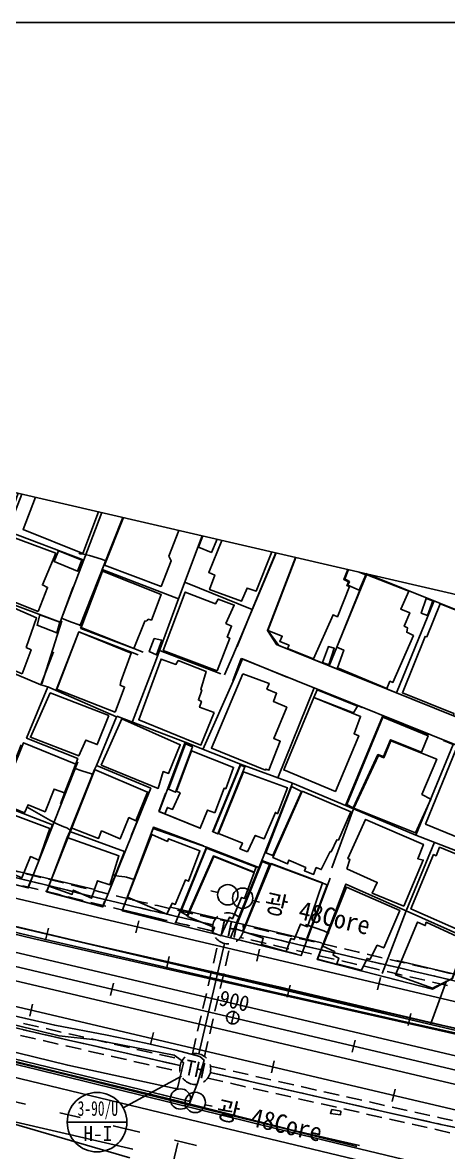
# Model space of a CAD drawing. Header units: millimetres. Extents: x 3302 to 4098, y 1103 to 1809.
# Drawn here: x 3929.1 to 3997.7, y 1436.8 to 1619.1 of the extents above; entities that cross this region are included whole.
import ezdxf
from ezdxf.enums import TextEntityAlignment as Align
from ezdxf.xclip import XClip

# ---------------------------------------------------------------- set-up
doc = ezdxf.new("R2010")
doc.units = ezdxf.units.MM
doc.header["$LTSCALE"] = 10
doc.header["$MEASUREMENT"] = 0
doc.header["$XCLIPFRAME"] = 2
doc.linetypes.add('DASHED', pattern=[0.75, 0.5, -0.25])
doc.linetypes.add('HIDDEN', pattern=[0.375, 0.25, -0.125])
for name, color, linetype in [('TD-MANH', 4, 'Continuous'), ('TD-SCRT-CCTV', 4, 'Continuous'), ('TN-CABL', 4, 'Continuous'), ('TN-TEXT', 3, 'Continuous'), ('TZ-BASE', 253, 'Continuous'), ('TZ-CABL', 4, 'Continuous'), ('TZ-SYMB', 1, 'Continuous')]:
    doc.layers.add(name, color=color, linetype=linetype)
doc.layers.add('TX-PAPR', color=2, linetype='Continuous', plot=False)
doc.styles.get("Standard").update_dxf_attribs({"font": 'GulimChe.ttf'})
doc.styles.add('SYMBTEXT', font='GulimChe.ttf')
doc.linetypes.add('TRACKS', pattern='A,3.81,[130,ltypeshp.shx,S=6.35,R=0,X=0,Y=0],3.81', length=7.62)
doc.linetypes.add('ZIGZAG', pattern='A,0.0001,-0.2,[131,ltypeshp.shx,S=0.2,R=0,X=-0.2,Y=0],-0.4,[131,ltypeshp.shx,S=0.2,R=180,X=0.2,Y=0],-0.2', length=0.8001)

# ---------------------------------------------------------------- blocks, each defined once
blk = doc.blocks.new('JD-DRDHDHDFHDHF')
at = {"layer": 'TZ-BASE'}
for p, q in [((565.11, 38.61), (564.65, 36.66)), ((565.11, 38.61), (564.65, 36.66)), ((550.55, 37.41), (550.09, 35.47)), ((570.02, 32.83), (569.56, 30.88)), ((584.58, 34.02), (584.12, 32.08)), ((584.58, 34.02), (584.12, 32.08)), ((604.04, 29.44), (603.58, 27.49)), ((604.04, 29.44), (603.58, 27.49)), ((561.01, 28.53), (560.55, 26.58)), ((589.49, 28.24), (589.03, 26.3)), ((547.99, 25.17), (547.54, 23.23)), ((580.48, 23.94), (580.02, 22)), ((608.96, 23.66), (608.5, 21.71)), ((567.46, 20.59), (567, 18.64)), ((599.95, 19.36), (599.49, 17.41)), ((586.93, 16), (586.47, 14.06)), ((606.4, 11.42), (605.94, 9.47))]:
    blk.add_line(p, q, dxfattribs=at)
for points, elevation in [([(563.08, 104.07), (562.51, 104.31), (561.16, 104.71), (560.22, 104.91), (559.75, 104.97), (559.6, 105), (559.58, 105.02)], 49), ([(559.93, 96.63), (559.82, 96.67), (559.09, 96.96), (557.17, 97.55), (556.19, 97.74), (555.64, 97.81), (555.6, 97.82), (555.57, 97.84), (555.45, 97.94)], 48), ([(555.85, 86.24), (555.65, 86.31), (554.08, 86.82), (552.66, 87.42), (552.63, 87.45), (552.62, 87.46)], 47), ([(565, 81.51), (555.43, 85.2), (551.84, 75.82)], 47.06), ([(557.78, 62.15), (557.7, 62.21), (557.64, 62.24), (557.47, 62.29), (555.95, 62.78), (554.68, 63.24)], 46), ([(554.02, 53.26), (553.85, 53.39), (553.49, 53.59), (553.02, 53.79), (551.91, 54.26), (550.9, 54.81), (547.1, 56.93)], 45), ([(564.39, 45.26), (563.11, 45.66), (562.87, 45.7), (561.9, 45.81), (561.58, 45.87), (561.31, 45.94), (561.18, 45.99), (561.11, 46.02), (561.05, 46.06), (561, 46.09), (560.97, 46.11), (560.94, 46.13)], 45), ([(595.77, 36.58), (594.93, 36.98), (591.98, 38.02), (591.96, 38.02)], 46), ([(614.66, 28.9), (612.1, 21.89)], 46)]:
    blk.add_lwpolyline(points, dxfattribs=dict(at, elevation=elevation))
at = {"layer": 'TZ-BASE', "linetype": 'DASHED', "ltscale": 5, "flags": 128}
blk.add_lwpolyline([(-9.88, 16.59, -0.172881), (352.19, 89.28), (352.27, 89.26), (353.26, 89.12), (354.25, 88.97), (355.23, 88.83), (356.22, 88.68), (357.21, 88.52), (358.2, 88.37), (359.19, 88.22), (360.18, 88.06), (361.16, 87.9), (362.15, 87.74), (363.14, 87.58), (364.12, 87.42), (365.11, 87.25), (366.1, 87.08), (367.08, 86.92), (368.07, 86.75), (369.05, 86.58), (370.04, 86.4), (371.02, 86.23), (372.01, 86.06), (372.99, 85.88), (373.98, 85.7), (374.96, 85.52), (375.94, 85.34), (376.93, 85.16), (377.91, 84.98), (378.89, 84.79), (379.87, 84.61), (380.86, 84.42), (381.84, 84.23), (382.82, 84.04), (383.8, 83.85), (384.78, 83.66), (385.76, 83.47), (386.75, 83.27), (387.73, 83.08), (388.71, 82.88), (389.69, 82.68), (390.67, 82.48), (391.65, 82.28), (392.63, 82.08), (393.61, 81.88), (394.59, 81.68), (395.56, 81.47), (396.54, 81.27), (397.52, 81.06), (398.5, 80.86), (399.48, 80.65), (400.46, 80.44), (401.43, 80.23), (402.41, 80.02), (403.39, 79.81), (404.37, 79.6), (405.34, 79.39), (406.32, 79.17), (407.3, 78.96), (408.27, 78.74), (409.25, 78.53), (410.23, 78.31), (411.2, 78.1), (412.18, 77.88), (413.16, 77.66), (414.13, 77.44), (415.11, 77.22), (416.08, 77), (417.06, 76.78), (418.03, 76.56), (419.01, 76.34), (419.98, 76.11), (420.96, 75.89), (421.93, 75.67), (422.91, 75.45), (423.88, 75.22), (424.86, 75), (425.83, 74.77), (426.8, 74.55), (427.78, 74.32), (428.75, 74.09), (429.73, 73.87), (430.7, 73.64), (431.68, 73.41), (432.65, 73.19), (433.62, 72.96), (434.6, 72.73), (435.57, 72.5), (436.54, 72.28), (437.52, 72.05), (438.49, 71.82), (439.46, 71.59), (440.44, 71.36), (441.41, 71.13), (442.38, 70.9), (443.36, 70.67), (444.33, 70.44), (445.3, 70.21), (446.28, 69.99), (657.56, 20.22), (658.54, 19.99), (659.51, 19.76), (660.48, 19.53), (661.46, 19.31), (662.43, 19.08), (663.4, 18.85), (664.38, 18.62), (665.35, 18.39), (666.32, 18.16), (667.3, 17.93), (668.27, 17.7), (669.25, 17.47), (670.22, 17.25), (671.19, 17.02), (672.17, 16.79), (673.14, 16.56), (674.11, 16.33), (675.09, 16.11), (676.06, 15.88), (677.03, 15.65), (678.01, 15.42), (678.98, 15.2), (679.96, 14.97), (680.93, 14.74), (681.02, 14.72)], format="xyb", dxfattribs=at)
at = {"layer": 'TZ-BASE'}
for points in [[(448.58, 65.03), (658.45, 15.6)], [(448.58, 65.03), (658.45, 15.6)], [(450.99, 59.84), (659.37, 10.76)], [(660.65, 4.03), (454.63, 52.56)], [(458.27, 45.28), (661.93, -2.69)], [(502.89, 43.5), (660.19, 6.45), (662.14, 6), (664.08, 5.54), (666.03, 5.08), (667.98, 4.62), (669.92, 4.16), (671.87, 3.71), (673.82, 3.25), (675.76, 2.79), (677.71, 2.34), (678.1, 2.25)], [(501.85, 39.12), (661.11, 1.61), (663.06, 1.16), (665.01, 0.7), (666.95, 0.24), (668.9, -0.22), (670.85, -0.68), (672.79, -1.13), (674.74, -1.59), (676.69, -2.05), (677.08, -2.14)]]:
    blk.add_lwpolyline(points, dxfattribs=at)
for points in [[(619.18, 141.59, 51.34), (605.19, 104.62, 50.59), (605.94, 103.63, 50.54), (634.7, 91.39, 51.21), (638.41, 93.36, 51.26), (645.48, 114.61, 51.26)], [(552.52, 86.93, 46.93), (561.58, 110.81, 49.7), (538.17, 120.08, 49.37), (525.32, 86.75, 48.06)], [(580.25, 81.37, 48.6), (588.12, 100.1, 50.26), (564.84, 109.53, 49.8), (555.63, 86.15, 47.43)], [(549.48, 76.83, 47.06), (552.71, 86.99, 47.06)], [(555.64, 85.98, 47.06), (565.83, 81.95, 47.06)], [(645.36, 25.61, 48.01), (625.8, 32.22, 46.6), (621.76, 20.03, 46.47), (614.63, 21.6, 45.73), (587.9, 27.92, 45.24), (556.82, 34.96, 44.58), (525.58, 42.39, 44.22), (484.17, 52.78, 43.81), (433.28, 66.01, 43.25), (416.73, 70.19, 43.02), (399.19, 74.63, 42.61), (392.38, 75.94, 42.45), (381.11, 78.37, 42.33), (366.41, 79.74, 42.3), (343.29, 82, 42.25), (335.37, 82.82, 41.74), (323.38, 83.75, 41.15), (289.9, 84.55, 41.51), (278.09, 84.35, 41.45), (269.3, 84.08, 41.4)], [(156.46, 64.87, 46.82), (171.58, 67.78, 46.82), (191.25, 71.04, 46.82), (214.66, 73.43, 46.82), (233.5, 74.65, 46.7), (238.71, 81.21, 47.07), (267.67, 83.04, 47.3), (291.25, 83.33, 47.41), (322.34, 82.79, 47.39), (354.94, 79.68, 47.35), (381.69, 76.75, 47.35), (388.61, 75.49, 47.85), (432.51, 64.88, 47.85), (472.05, 54.58, 48.39), (516.69, 43.31, 48.56), (548.05, 35.76, 48.58), (573.3, 30.01, 49.08), (646.97, 13.36, 48.7)], [(647, 13.4, 49.11), (629.51, 17.53, 48.83), (608.31, 22.26, 48.9), (583.13, 27.93, 48.88), (550.98, 35.39, 48.47), (526.7, 41.19, 48.5), (501.7, 47.18, 48.5), (478.99, 52.94, 48.37), (464.44, 56.84, 48.26), (450.27, 60.47, 48.44), (435.6, 64.35, 47.91), (422.29, 67.75, 47.93), (411.58, 70.42, 47.88)], [(580.25, 81.37, 48.6), (578.91, 78.3, 48.6)], [(581.62, 80.91, 48.6), (580.25, 77.33, 48.6)], [(598.5, 44.55, 45.58), (593.86, 32.34, 45.4), (612.45, 27.57, 45.83), (615.6, 29.28, 45.83), (626.76, 60.34, 49.08), (625.37, 63.27, 49.03), (581.62, 80.91, 48.6)], [(546.14, 66.98, 44.3), (537.99, 46.22, 44.42), (547.31, 43.92, 44.55), (555.27, 64.26, 44.35)], [(557.97, 62.87, 44.35), (550.26, 43.3, 44.76), (559.3, 40.87, 44.81), (566.64, 59, 45.24)], [(569.43, 59.14, 45.35), (568.35, 56.24, 45.35), (575.12, 53.5, 45.35)], [(600.65, 2.34, 47.37), (590.09, 4.75, 47.37), (571.36, 9.55, 47.01), (550.02, 14.75, 46.47), (528.93, 19.92, 45.99), (513.42, 23.67, 45.63), (501.06, 26.44, 45.37), (481.57, 30.9, 45.06), (454.33, 37.41, 45.19), (428.53, 43.77, 44.73), (411.94, 47.48, 45.06), (397.88, 50.81, 45.14), (390.18, 52.8, 44.91), (384.26, 54.14, 44.89), (378.75, 55.41, 44.99), (373.07, 56.28, 44.96), (368.04, 56.64, 44.91), (360.6, 56.95, 45.01), (347.81, 57.33, 45.01), (333.79, 57.39, 44.83), (316.65, 57.39, 44.83), (305.01, 57.31, 44.91), (286.54, 57.48, 44.91), (271.6, 57.15, 44.78)], [(600.24, 2.18, 46.9), (575.05, 8.46, 46.86), (553.78, 13.73, 46.6), (531.77, 19.03, 46.23), (507.07, 24.97, 45.65), (476.69, 31.98, 45.37), (442.35, 40.4, 45.37), (418.09, 45.98, 45.29), (395.29, 51.58, 45.26), (378.06, 55.38, 45.06), (371.2, 56.54, 45.01), (362, 57.2, 45.14), (344.19, 57.32, 45.28), (317.37, 57.4, 45.1), (285.48, 57.38, 45.19), (271.6, 57.15, 44.78)], [(292.04, 56.59, 42.91), (308.25, 56.64, 42.97), (320.1, 56.61, 42.94), (329.85, 56.51, 42.94), (343.64, 56.57, 42.86), (357.62, 56.34, 42.91), (368.42, 55.93, 42.76), (371.89, 55.7, 42.86), (374.66, 55.39, 42.89), (379.96, 54.54, 42.94), (388.69, 52.61, 42.79), (410.94, 47.31, 42.81), (432.71, 42.15, 42.81), (462.33, 35.33, 42.91), (487.32, 29.24, 43.07), (504.11, 25.3, 43.22), (548.69, 14.6, 44.27), (587.39, 5.07, 45.37), (600.68, 1.81, 46.11), (626.32, -4.38, 47.98), (666.81, -14, 51.23), (673.89, -15.76, 51.94)], [(300.72, 54.81, 42.71), (314, 54.86, 42.79), (328.56, 54.72, 42.74), (340.72, 54.71, 42.74), (348.95, 54.74, 42.71), (357, 54.69, 42.79), (360.7, 54.64, 42.79), (364.7, 54.63, 42.79), (368.59, 54.22, 42.81), (373.44, 53.8, 42.81), (376.83, 53.27, 42.79), (381.3, 52.35, 42.81), (390.38, 50.2, 42.74), (400.86, 47.79, 42.53), (417.22, 43.94, 42.68), (434.32, 39.97, 42.66), (462.12, 33.17, 42.84), (487.36, 27.17, 42.91), (528.25, 17.42, 43.71), (578.11, 5.38, 45.17), (609.44, -2.16, 46.86), (632.84, -7.92, 48.44), (662.54, -15, 50.65), (673.42, -17.77, 51.75)], [(575.51, 50.68, 45.27), (567.47, 53.71, 45.27), (562.41, 40.22, 44.76), (591.25, 32.99, 45.42), (595.96, 45.51, 45.22)], [(476.01, 38.58, 44.83), (477.37, 39.21, 44.99), (477.55, 39.27, 44.94), (478.36, 39.19, 44.94), (524.96, 27.87, 45.27), (546.9, 22.83, 45.63), (551.57, 21.76, 45.65), (560.04, 20.13, 45.7), (566.23, 18.87, 45.81), (571.13, 17.71, 45.86), (574.93, 16.71, 45.83), (575.62, 16.13, 45.76), (574.59, 12.42, 45.65), (573.51, 9.65, 45.7), (573.1, 9.53, 45.7), (495.88, 28.27, 44.63), (475.38, 33.27, 44.55), (475.45, 34.11, 44.55), (475.57, 36.45, 44.55), (475.69, 37.15, 44.55), (475.7, 37.81, 44.55), (476.14, 38.41, 44.55), (478.36, 39.19, 44.55)], [(543.33, 9.81, 43.73), (546.83, 9.01, 43.73)], [(563.68, 0.35, 44.17), (538.82, 7.6, 43.76), (564.17, 1.74, 44.25)], [(552.37, 7.62, 43.99), (555.68, 6.87, 43.99)], [(560.98, 5.54, 44.09), (565.27, 4.53, 44.19)], [(570.86, 3.2, 44.55), (574.42, 2.36, 44.83)]]:
    blk.add_polyline3d(points, dxfattribs=at)
for points in [[(534.34, 109.78, 58.35), (544.96, 105.61, 60.25), (548.78, 115.73, 62.88), (538.18, 120.01, 60.12), (534.34, 109.78, 58.35)], [(561.04, 110.89, 60.32), (551.4, 114.71, 60.4), (546.46, 101.73, 55.2), (556.08, 97.87, 62.19), (561.04, 110.89, 60.32)], [(564.96, 109.39, 53.51), (559.61, 95.99, 53.26), (568.71, 92.55, 53.59), (570.34, 96.66, 53.56), (569.97, 97.41, 53.56), (571.76, 102.08, 53.56), (572.19, 101.95, 53.56), (573.67, 105.92, 53.56), (564.96, 109.39, 53.51)], [(574.72, 98.88, 52.36), (576.71, 104.02, 52.36), (579.04, 103.04, 52.36), (576.82, 98.03, 52.36), (574.72, 98.88, 52.36)], [(587.37, 100.29, 60.89), (579.83, 103.32, 60.94), (576.37, 94.77, 59.45), (577.34, 94.39, 59.68), (576.52, 92.04, 59.63), (581.65, 90.16, 62.55), (582.55, 92.29, 62.55), (584.03, 91.81, 60.83), (587.37, 100.29, 60.89)], [(548.92, 88.5, 52.18), (540.71, 91.72, 52.18), (544.24, 100.71, 52.18), (551.73, 97.93, 52.18), (549.57, 92.79, 52.18), (550.41, 92.39, 52.18), (548.92, 88.5, 52.18)], [(629.62, 68.86, 49.6), (627.12, 67.08, 49.19), (587.29, 83.16, 48.85), (585.82, 85.46, 48.98), (590.99, 98.9, 49.29), (630.98, 82.86, 51.06), (632.93, 79.02, 51.06), (629.62, 68.86, 49.6)], [(593.28, 80.88, 55.66), (589.08, 82.52, 55.66), (589.32, 83.06, 55.66), (587.82, 83.64, 55.64), (588.23, 84.52, 55.64), (585.89, 85.45, 55.51), (591.01, 98.85, 58.43), (597.53, 96.22, 58.91), (597.42, 95.9, 58.89), (598.77, 95.28, 58.79), (598.12, 93.67, 55.41), (598.9, 93.29, 55.43), (598.65, 92.65, 55.43), (599.07, 92.53, 55.43), (597.11, 87.66, 55.43), (596.41, 87.98, 55.43), (593.28, 80.88, 55.66)], [(555.92, 96.8, 50.77), (552.19, 98.31, 50.77), (551.47, 96.58, 50.77), (555.22, 95.01, 50.77), (555.92, 96.8, 50.77)], [(559.24, 94.99, 52.13), (555.78, 85.75, 51.85), (564.31, 82.56, 52.05), (566.07, 86.95, 52.05), (566.4, 86.98, 52.05), (566.63, 87.26, 52.05), (567.15, 87.12, 52.05), (568.74, 91.27, 52.05), (559.24, 94.99, 52.13)], [(608.6, 91.81, 54.08), (601.76, 94.48, 54.18), (597.04, 82.75, 53.23), (598.13, 82.27, 53.64), (597.1, 79.43, 53.62), (605.08, 76.07, 53.64), (605.57, 77.25, 53.72), (606.04, 77.07, 53.77), (609.35, 84.62, 55.51), (608.28, 85.15, 55.69), (608.41, 85.86, 55.79), (607.87, 86.13, 55.79), (608.75, 88.31, 55.79), (607.32, 88.87, 55.77), (608.6, 91.81, 54.08)], [(577.74, 78.92, 53.49), (569.06, 82.23, 53.49), (572.59, 91.65, 55.82), (577.46, 89.72, 53.33), (577.91, 90.51, 53.33), (580.49, 89.53, 53.33), (579.14, 86.59, 53.59), (580.07, 86.14, 53.59), (579.36, 84.37, 53.51), (579.77, 84.19, 53.51), (577.74, 78.92, 53.49)], [(546.32, 78.47, 50.47), (547.79, 82.31, 50.49), (546.98, 82.72, 50.8), (548.63, 87.47, 51.16), (540.61, 91, 51.23), (537.05, 82.39, 51.39), (546.32, 78.47, 50.47)], [(617.21, 71.15, 54.74), (615.79, 71.66, 54.74), (615.89, 72.03, 54.74), (607.59, 75.37, 55.25), (611.23, 84.48, 55.25), (611.52, 84.43, 55.25), (613.65, 89.76, 55.23), (623.18, 85.99, 53.79), (622.72, 84.95, 53.79), (621.65, 85.39, 53.79), (617.61, 74.88, 53.82), (618.67, 74.43, 54.51), (617.21, 71.15, 54.74)], [(552.41, 86.76, 49.54), (549.17, 87.99, 49.54), (548.72, 86.3, 49.54), (551.89, 85.06, 49.54), (552.41, 86.76, 49.54)], [(561.29, 72.27, 51.49), (551.85, 75.95, 51.62), (555.45, 85.22, 51.49), (563.87, 81.76, 51.54), (562.24, 77.21, 51.54), (562.12, 76.62, 51.54), (562.83, 76.32, 51.41), (561.29, 72.27, 51.49)], [(577.24, 72.2, 53.41), (574.89, 73.06, 53.41), (575.2, 74, 53.41), (574.71, 74.25, 53.41), (575.26, 75.82, 53.41), (575.1, 75.92, 53.41), (575.95, 78.85, 53.62), (571.46, 80.59, 53.59), (571.08, 79.97, 53.59), (568.7, 80.83, 53.59), (565.11, 71.05, 53.38), (575.13, 66.96, 53.54), (577.24, 72.2, 53.41)], [(581.87, 78.47, 53.21), (576.81, 66.46, 53.21), (585.5, 62.93, 53.56), (585.57, 63.09, 53.54), (586.07, 62.89, 53.54), (587.9, 67.56, 56.46), (586.86, 68.03, 53.41), (588.95, 73.06, 53.41), (586.8, 73.99, 53.41), (587.31, 75.33, 53.41), (585.74, 76, 53.28), (586.1, 76.91, 53.28), (581.87, 78.47, 53.21)], [(560.3, 71.73, 50.16), (550.84, 75.36, 49.03), (547.65, 68.21, 50.21), (555.44, 65.22, 50.11), (556.6, 67.77, 50.11), (558.42, 67.04, 50.11), (560.3, 71.73, 50.16)], [(593.29, 74.61, 54.02), (588.45, 62.94, 53.95), (596.79, 59.48, 53.9), (600.55, 68.45, 53.9), (599.79, 68.78, 53.9), (600.85, 71.57, 53.9), (593.29, 74.61, 54.02)], [(559.04, 63.71, 49.21), (562.37, 71.17, 49.14), (571.8, 67, 49.88), (569.91, 62.38, 49.88), (569.06, 62.69, 49.88), (568.22, 59.96, 48.73), (559.04, 63.71, 49.21)], [(603.71, 65.25, 52.34), (599.76, 56.8, 53.38), (609.68, 52.82, 51.59), (612.14, 58.21, 51.57), (610.73, 58.99, 51.57), (613.12, 64.66, 53.54), (605.71, 67.64, 57.69), (604.56, 64.92, 56.46), (603.71, 65.25, 52.34)], [(553.16, 59.25, 49.72), (554.94, 63.9, 49.72), (546.56, 67.32, 50.65), (542.6, 57.69, 49.93), (546.7, 56.05, 50.01), (547.28, 57.33, 49.06), (550.01, 56.21, 48.8), (551.45, 59.85, 48.8), (553.16, 59.25, 49.72)], [(577.37, 56.02, 48.24), (578.86, 60, 52.39), (579.12, 59.92, 52.41), (580.39, 63.36, 52.36), (573.6, 66, 51.44), (571.18, 59.52, 52.1), (571.77, 59.25, 48.96), (570.54, 56.57, 49.29), (569.73, 56.9, 49.42), (569.33, 55.88, 49.37), (575.01, 53.55, 49.19), (576.16, 56.48, 48.98), (577.37, 56.02, 48.24)], [(620.24, 50.54, 53.67), (611.3, 54.21, 53.67), (616.28, 66.45, 53.67), (623.99, 63.42, 53.67), (622.43, 59.63, 53.74), (622.82, 59.33, 53.74), (621.51, 56.42, 53.67), (622.39, 55.99, 53.72), (620.24, 50.54, 53.67)], [(554.23, 53.59, 49.57), (558.62, 51.9, 49.57), (559.11, 53.12, 49.57), (562.11, 51.85, 48.73), (563.53, 55.26, 48.73), (564.65, 54.73, 48.83), (566.52, 59.37, 49.34), (557.95, 62.99, 49.39), (554.23, 53.59, 49.57)], [(582.62, 49.73, 50.13), (583.88, 52.39, 49.06), (585.29, 51.81, 49.06), (587.13, 56.09, 52.21), (587.45, 55.87, 52.21), (589.05, 60.07, 52.21), (582, 62.65, 51.49), (577.97, 52.71, 49.9), (581.8, 51.14, 50.13), (581.4, 50.22, 50.03), (582.62, 49.73, 50.13)], [(591.45, 59.5, 48.9), (586.71, 48.81, 50.16), (589.09, 47.79, 50.57), (589.28, 48.41, 50.59), (592.01, 47.2, 51.06), (591.8, 46.67, 51.06), (593.26, 46.09, 51.06), (593.7, 47.19, 51.06), (594.5, 46.86, 51.06), (595.96, 49.76, 51.11), (596.09, 49.73, 52.59), (597.02, 51.68, 52.59), (597.28, 51.63, 52.59), (599.25, 56.19, 52.62), (591.45, 59.5, 48.9)], [(538.77, 48.09, 49.16), (542.15, 56.73, 49.21), (550.77, 53.48, 49.31), (548.98, 48.37, 48.44), (547.66, 48.98, 48.47), (546.29, 45.55, 48.32), (542.7, 47.03, 48.75), (542.52, 46.59, 48.09), (538.77, 48.09, 49.16)], [(598.61, 46.99, 50.88), (603.53, 44.8, 50.88), (602.71, 43.04, 53.28), (607.79, 40.97, 53.31), (610.93, 48.41, 53.46), (610.06, 48.61, 53.44), (610.96, 50.92, 53.92), (601.65, 54.95, 51), (598.78, 48.68, 50.75), (599.11, 48.51, 50.75), (598.61, 46.99, 50.88)], [(550.64, 44.18, 48.57), (554.4, 42.85, 48.6), (554.55, 43.55, 48.8), (557.47, 42.25, 49.01), (558.45, 45.06, 48.88), (560.44, 44.41, 48.8), (561.91, 49.08, 49.78), (553.55, 52.06, 49.03), (550.64, 44.18, 48.57)], [(567.21, 52.52, 49.49), (563.29, 42.43, 48.11), (569.64, 39.66, 48.32), (570.46, 41.44, 49.54), (570.97, 41.25, 49.54), (572.62, 45.21, 49.57), (573.11, 45, 49.57), (574.96, 49.9, 49.85), (569.91, 51.84, 50.03), (569.71, 51.4, 50.03), (567.21, 52.52, 49.49)], [(619.99, 45.72, 54.15), (617.68, 46.63, 53.97), (618.41, 48.5, 53.9), (613.57, 50.48, 54.72), (613.01, 49.11, 53.1), (612.6, 49.29, 53.05), (608.95, 40.53, 53.03), (617.68, 36.64, 54.46), (619.82, 41.89, 54.46), (618.66, 42.37, 54), (619.99, 45.72, 54.15)], [(583.67, 46.39, 49.65), (577.2, 48.99, 51.57), (572.95, 39.3, 48.67), (577.33, 37.5, 48.62), (576.98, 36.74, 49.16), (578.34, 36.19, 49.47), (579.71, 39.17, 49.47), (580.19, 38.95, 49.47), (581.68, 42.38, 49.47), (582.12, 42.18, 49.47), (583.67, 46.39, 49.65)], [(588.84, 33.64, 49.7), (589.6, 35.75, 49.7), (590.15, 35.58, 49.7), (591.14, 38.08, 49.7), (592.27, 37.64, 49.7), (594.71, 44.71, 49.7), (586.41, 47.84, 48.93), (581.94, 36.89, 49.19), (585.16, 35.78, 49.49), (584.86, 34.8, 49.7), (588.84, 33.64, 49.7)], [(594.76, 34.52, 49.88), (596.66, 33.68, 49.88), (596.41, 33.05, 49.88), (597.33, 32.59, 49.88), (597.03, 31.67, 49.98), (600.99, 30.63, 50.06), (601.88, 32.53, 50.06), (602.32, 32.39, 50.06), (603.52, 34.66, 50.06), (604.57, 34.24, 50.06), (607.14, 40.29, 53.15), (598.55, 44.02, 50.31), (594.76, 34.52, 49.88)], [(475.82, 37.44, 45.32), (475.99, 35.76, 45.3), (476, 34.29, 45.19), (476.08, 33.99, 45.3), (481, 32.89, 45.55), (511.1, 25.73, 45.83), (553.65, 15.3, 46.37), (570.98, 11.53, 46.17), (571.35, 11.62, 46.14), (572.3, 15.67, 46.14), (571.91, 16.12, 46.22), (570.8, 16.95, 46.29), (558.13, 19.43, 46.58), (552.27, 20.04, 46.83), (514.91, 29.22, 46.22), (477.52, 38.39, 45.42), (475.82, 37.44, 45.27)], [(612.43, 27.75, 53.49), (615.63, 29.32, 53.46), (617.81, 35.44, 54.41), (611.42, 38.37, 52.8), (611.27, 37.84, 52.98), (610, 38.39, 52.31), (606.49, 29.87, 52.23), (612.43, 27.75, 53.49)], [(596.2, 8.18, 47.34), (595.99, 7.52, 47.34), (597.58, 7.28, 47.34), (597.68, 7.88, 47.32)]]:
    blk.add_polyline3d(points, close=True, dxfattribs=at)
at = {"layer": 'TZ-BASE', "linetype": 'Continuous'}
for points in [[(543.96, 101.45, 50.59), (549.43, 115.51, 50.7), (551.4, 114.71, 60.4)], [(559.22, 95.26, 50.42), (564.78, 109.34, 51.06)], [(575.62, 105.06, 52.23), (576.77, 104.57, 52.23), (571.51, 90.55, 50.42)], [(539.95, 91.45, 50.29), (543.96, 101.45, 50.59), (556.17, 96.83, 50.62), (555.47, 94.95, 50.62)], [(588.05, 100.02, 50.98), (583.38, 88.82, 52.62)], [(559.22, 95.26, 50.42), (571.51, 90.55, 50.42), (567.79, 80.42, 49.34)], [(598.97, 95.47, 53.81), (598.29, 93.77, 53.81), (599.05, 93.33, 53.81), (598.77, 92.77, 53.81), (600.63, 91.96, 53.81), (601.68, 94.43, 53.81), (598.97, 95.47, 53.81)], [(572.62, 93.2, 52.1), (583.38, 88.82, 52.62), (580.96, 82.87, 50.59)], [(601.82, 94.43, 54.28), (595.8, 79.73, 53.54)], [(551.38, 81.98, 49.06), (549.3, 76.68, 48.24), (536.14, 82.26, 48.03), (539.95, 91.45, 50.29), (552.42, 86.78, 49.26)], [(554.54, 92.5, 50.44), (552.42, 86.78, 49.26)], [(611.53, 90.62, 53.85), (612.64, 90.13, 53.82), (606.63, 75.36, 53.33), (595.8, 79.73, 53.54)], [(611.41, 90.61, 53.52), (610.62, 88.23, 53.52), (611.62, 87.87, 53.52), (612.49, 90.21, 53.52), (611.41, 90.61, 53.52)], [(399.77, 74.41, 44.76), (416.9, 70.08, 44.86), (433.58, 65.89, 44.99), (450.03, 61.65, 45.24), (466.09, 57.55, 45.4), (483.74, 52.87, 45.58), (509.97, 46.22, 45.68), (532.05, 40.72, 45.68), (554.28, 35.55, 45.94), (574.85, 30.88, 47.39), (602.82, 24.31, 47.75), (620.8, 20.13, 48.11), (621.76, 19.95, 48.26), (622.07, 20.97, 52.26)], [(567.56, 84.17, 49.95), (566.79, 82.04, 49.95), (567.96, 81.51, 49.95), (568.82, 83.86, 49.95), (567.56, 84.17, 49.95)], [(595.8, 79.73, 53.54), (587.65, 83.04, 51.64), (585.89, 85.45, 55.51)], [(568.61, 82.17, 50.16), (578.35, 78.45, 51.59)], [(595.71, 79.9, 53.59), (594.73, 80.26, 53.57), (595.67, 82.85, 53.57), (596.59, 82.57, 53.57), (595.71, 79.9, 53.59)], [(567.79, 80.42, 49.34), (564.08, 70.78, 49.34)], [(580.55, 77.77, 51.7), (581.79, 80.89, 50.24), (589.1, 77.87, 50.24)], [(549.3, 76.68, 48.24), (550.43, 76.33, 48.39)], [(580.55, 77.77, 51.7), (575.45, 66.26, 49.51)], [(552.52, 57.45, 47.6), (555.28, 64.79, 48.21), (547.04, 68.08, 48.01), (550.43, 76.33, 48.39), (561.54, 71.53, 48.52), (558.27, 63.68, 48.73)], [(587.52, 61.65, 49.8), (593.34, 76.18, 50.54), (601.09, 73.01, 51.13)], [(593.33, 74.64, 52.05), (593.85, 75.89, 52.05), (600.36, 73.23, 52.05), (599.69, 72.14, 52.05), (593.33, 74.64, 52.05)], [(615.79, 71.66, 54.74), (606.63, 75.36, 53.33)], [(561.58, 71.63, 48.06), (572.56, 67.4, 48.57)], [(598.41, 57.23, 51.52), (604.36, 71.56, 51.18), (611.81, 68.59, 50.93)], [(604.43, 71.44, 51.68), (598.6, 57.39, 51.68), (599.67, 56.83, 51.68), (603.64, 65.43, 51.68), (604.52, 65.09, 51.68), (605.65, 67.81, 51.68), (610.68, 65.79, 51.68), (611.72, 68.42, 51.68), (604.43, 71.44, 51.68)], [(614.19, 67.69, 51.52), (615.75, 67.05, 51.52), (609.75, 52.44, 51.77), (599.69, 56.69, 51.7)], [(569.33, 55.88, 49.37), (568.4, 56.25, 47.39), (572.56, 67.4, 48.57), (581.48, 63.86, 49.26)], [(569.87, 59.85, 48.39), (571.03, 59.35, 48.39), (573.75, 66.68, 48.39), (572.65, 67.18, 48.39), (569.87, 59.85, 48.39)], [(576.96, 52.89, 47.88), (581.48, 63.86, 49.26), (589.86, 60.8, 49.08)], [(557.95, 62.99, 49.39), (558.27, 63.68, 48.73)], [(558.27, 63.68, 48.73), (567.03, 59.98, 48.5), (563.87, 52.32, 47.91)], [(577.07, 52.95, 48.2), (577.82, 52.62, 48.2), (582.21, 63.43, 48.2), (581.52, 63.7, 48.2), (577.07, 52.95, 48.2)], [(595.45, 44.41, 49.11), (584.91, 48.36, 48.73), (589.86, 60.8, 49.08), (599.69, 56.69, 51.7), (596.2, 47.14, 48.93)], [(586.73, 49.13, 49.1), (585.55, 49.57, 49.1), (589.72, 60.26, 49.1), (591.33, 59.49, 49.1), (586.73, 49.13, 49.1)], [(626.34, 59.56, 51.9), (622.07, 47.62, 50.85), (609.75, 52.44, 51.77)], [(548.06, 45.87, 46.47), (547.25, 43.95, 46.55), (538.06, 46.24, 48.24), (542.42, 57.5, 47.98), (551.19, 54.1, 47.98), (548.93, 48.24, 47.86)], [(553.55, 52.06, 49.03), (553.99, 53.04, 48.75), (562.82, 49.78, 48.83), (560.61, 44.13, 47.04)], [(553.99, 53.04, 48.75), (554.23, 53.59, 49.57)], [(568.76, 38.85, 47.73), (562.47, 40.36, 46.86), (567.4, 53.5, 49.01), (576, 50.48, 47.78)], [(608.19, 40.2, 47.96), (612.75, 51.27, 48.65)], [(571.09, 38.39, 47.65), (576, 50.48, 47.78), (584.45, 47.21, 48.21)], [(571.86, 40.06, 47.96), (572.88, 39.47, 47.96), (577.14, 49.08, 47.96), (583.7, 46.44, 47.96), (584.03, 47.28, 47.96), (576.03, 50.34, 47.96), (571.86, 40.06, 47.96)], [(590.6, 33.24, 48.16), (579.91, 35.87, 48.34), (584.91, 48.36, 48.73)], [(586.18, 47.69, 48.79), (584.97, 48.15, 48.79), (580.66, 37.3, 48.79), (581.85, 36.92, 48.79), (586.18, 47.69, 48.79)], [(559.61, 41.7, 47.01), (559.26, 40.88, 47.01), (550.29, 43.31, 46.4), (550.64, 44.18, 48.57)], [(595.45, 44.41, 49.11), (592.18, 35.75, 48.26)], [(601.01, 30.62, 48.19), (600.91, 30.53, 48.19), (593.91, 32.41, 48.09), (598.49, 44.49, 48.55), (608.19, 40.2, 47.96)], [(604.34, 30.13, 47.8), (608.19, 40.2, 47.96), (617.79, 35.92, 48.55)]]:
    blk.add_polyline3d(points, dxfattribs=at)
at = {"layer": 'TZ-BASE'}
blk.add_circle((580.25, 22.97), 1, dxfattribs=at)
blk.add_circle((580.25, 22.97), 1, dxfattribs=at)
blk.add_text('900', height=2.5, rotation=346.747, dxfattribs=at).set_placement((577.86, 25.03))
blk = doc.blocks.new('TTTW101-2')
blk.add_line((-6, 0), (6, 0))
blk.add_circle((0, 0), 6)
at = {"style": 'SYMBTEXT'}
for tag, p in [('TTTW_TITLE_1', (0.17, 2.77)), ('TTTW_TITLE_2', (0.17, -2.31))]:
    blk.add_attdef(tag, text='', height=3, dxfattribs=at).set_placement(p, align=Align.MIDDLE_CENTER)
blk = doc.blocks.new('JD-GHKGGDT5')
at = {"layer": 'TZ-BASE', "flags": 128}
blk.add_lwpolyline([(611.06, -52.05), (601.65, -57.16)], dxfattribs=at)
at = {"layer": 'TZ-BASE'}
ref = blk.add_blockref('TTTW101-2', (597.44, -59.45), dxfattribs=dict(at, xscale=0.7999999999498015, yscale=0.7999999999498015, zscale=0.7999999999498015, rotation=359.9999999986647))
ref.add_attrib('TTTW_TITLE_1', '3-90/U', dxfattribs={"layer": '0', "height": 2.4, "style": 'SYMBTEXT', "width": 0.7}).set_placement((597.57, -57.23), align=Align.MIDDLE_CENTER)
ref.add_attrib('TTTW_TITLE_2', 'H-I', dxfattribs={"layer": '0', "height": 2.4, "style": 'SYMBTEXT'}).set_placement((597.57, -61.29), align=Align.MIDDLE_CENTER)
blk = doc.blocks.new('JD-GHK')
at = {"layer": 'TZ-BASE', "flags": 128}
blk.add_lwpolyline([(253.71, -18.94), (250.94, -30.68), (261.84, -40.67)], dxfattribs=at)
blk = doc.blocks.new('A$C0B570958')
at = {"layer": 'TD-MANH', "linetype": 'HIDDEN'}
blk.add_circle((8.85, 2.5), 2.5, dxfattribs=at)
at = {"layer": 'TD-MANH', "style": 'SYMBTEXT'}
blk.add_attdef('TZMH_TITLE', text='', height=2.5, dxfattribs=at).set_placement((8.85, 2.5), align=Align.MIDDLE_CENTER)
blk = doc.blocks.new('DJDG_038-점선TH')
at = {"layer": 'TD-SCRT-CCTV'}
blk.add_blockref('A$C0B570958', (-8.85, -2.5), dxfattribs=at).add_auto_attribs({'TZMH_TITLE': 'TH'})

msp = doc.modelspace()

# ---------------------------------------------------------------- linework, layer by layer
at = {"layer": 'TN-CABL', "linetype": 'ZIGZAG', "ltscale": 0.5}
for points in [[(3812.46, 1484.38, 0.004388), (3954.46, 1450.8, 0.004388)], [(3959.33, 1449.69, 0.001386), (4058.4, 1427.51)]]:
    msp.add_lwpolyline(points, format="xyb", dxfattribs=at)
msp.add_lwpolyline([(3957.46, 1452.68), (3961.59, 1470.51)], dxfattribs=at)
at = {"layer": 'TX-PAPR'}
msp.add_lwpolyline([(3301.89, 1103.05), (4097.89, 1103.05), (4097.89, 1619.05), (3301.89, 1619.05)], close=True, dxfattribs=at)
msp.add_lwpolyline([(3343.64, 1501.11), (3555.94, 1579.93), (3776.9, 1578.2), (4077.37, 1508.63), (4043.21, 1362.57), (3759.18, 1428.33), (3582.32, 1429.72), (3421.7, 1370.09), (3343.64, 1501.11)], dxfattribs=at)
at = {"layer": 'TZ-CABL', "linetype": 'HIDDEN'}
for points in [[(3817.76, 1508.11, -0.004419), (3946.6, 1477.57, -0.000065), (3960.15, 1474.44, -0.000065)], [(3817.31, 1506.16, -0.00442), (3946.14, 1475.63, -0.000065), (3959.7, 1472.49, -0.000065)], [(3817.74, 1507.09, -0.004413), (3946.37, 1476.6, -0.000064), (3959.72, 1473.51, -0.000064)], [(3812.46, 1484.38, 0.004388), (3954.46, 1450.8, 0.004388)], [(3812.5, 1485.4, 0.004401), (3954.88, 1451.73, 0.004401)], [(3812.02, 1483.46, 0.004401), (3954.44, 1449.78, 0.004401)], [(3964.61, 1473.4, -0.000476), (4063.73, 1450.33)], [(3964.16, 1471.45, -0.000476), (4063.28, 1448.38)], [(3964.59, 1472.38, -0.000475), (4063.51, 1449.35)], [(3959.33, 1449.69, 0.001386), (4058.4, 1427.51)], [(3959.35, 1450.71, 0.001389), (4058.62, 1428.49)], [(3958.91, 1448.76, 0.001389), (4058.18, 1426.54)]]:
    msp.add_lwpolyline(points, format="xyb", dxfattribs=at)
at = {"layer": 'TZ-CABL', "linetype": 'TRACKS', "ltscale": 0.025}
for points in [[(3817.74, 1507.09, -0.004413), (3946.37, 1476.6, -0.000064), (3959.72, 1473.51, -0.000064)], [(3964.59, 1472.38, -0.000475), (4063.51, 1449.35)]]:
    msp.add_lwpolyline(points, format="xyb", dxfattribs=at)
at = {"layer": 'TZ-CABL', "linetype": 'HIDDEN'}
for points in [[(3956.44, 1452.7), (3960.66, 1470.94)], [(3958.39, 1452.25), (3962.61, 1470.49)]]:
    msp.add_lwpolyline(points, dxfattribs=at)
at = {"layer": 'TZ-SYMB', "linetype": 'ByBlock', "ltscale": 5}
for points in [[(3960.55, 1478.71), (3959.44, 1478.97)], [(3966.14, 1477.42), (3967.25, 1477.16)], [(3952.91, 1445.77), (3951.8, 1446.03)], [(3958.5, 1444.48), (3959.61, 1444.22)]]:
    msp.add_lwpolyline(points, dxfattribs=at)
for centre in [(3962.14, 1478.34), (3964.54, 1477.79), (3954.51, 1445.4), (3956.91, 1444.85)]:
    msp.add_circle(centre, 1.64, dxfattribs=at)

# ---------------------------------------------------------------- block references
at = {"layer": 'TD-MANH', "rotation": 348.0523577872309}
for p in [(3962.16, 1472.94), (3956.9, 1450.25)]:
    msp.add_blockref('DJDG_038-점선TH', p, dxfattribs=at)
at = {"layer": 'TZ-BASE'}
ref = msp.add_blockref('JD-DRDHDHDFHDHF', (3382.7, 1435.54), dxfattribs=at)
XClip(ref).set_block_clipping_path([(-39.0635841629, 65.5650149224), (173.2422440226, 144.3902753607), (394.1932433548, 142.6534344017), (694.6667461647, 73.0834723739), (660.5091346288, -72.9759921391), (376.4732620776, -7.2119075089), (199.6187412431, -5.8216980213), (38.9991202899, -65.4568176095)])
for name, p in [('JD-GHK', (3700.38, 1457.27)), ('JD-GHKGGDT5', (3343.64, 1501.11))]:
    msp.add_blockref(name, p, dxfattribs=at)

# ---------------------------------------------------------------- texts
at = {"layer": 'TN-TEXT', "extrusion": (-1.40252e-07, -3.62311e-07, 1)}
msp.add_text('광 48Core', height=3, rotation=346.9512, dxfattribs=at).set_placement((3968.13, 1477.23, 0), align=Align.MIDDLE_LEFT)
at = {"layer": 'TN-TEXT', "extrusion": (3.34289e-08, 3.87069e-07, 1)}
msp.add_text('광 48Core', height=3, rotation=346.9512, dxfattribs=at).set_placement((3960.39, 1443.85, 0), align=Align.MIDDLE_LEFT)

doc.saveas('drawing.dxf')
